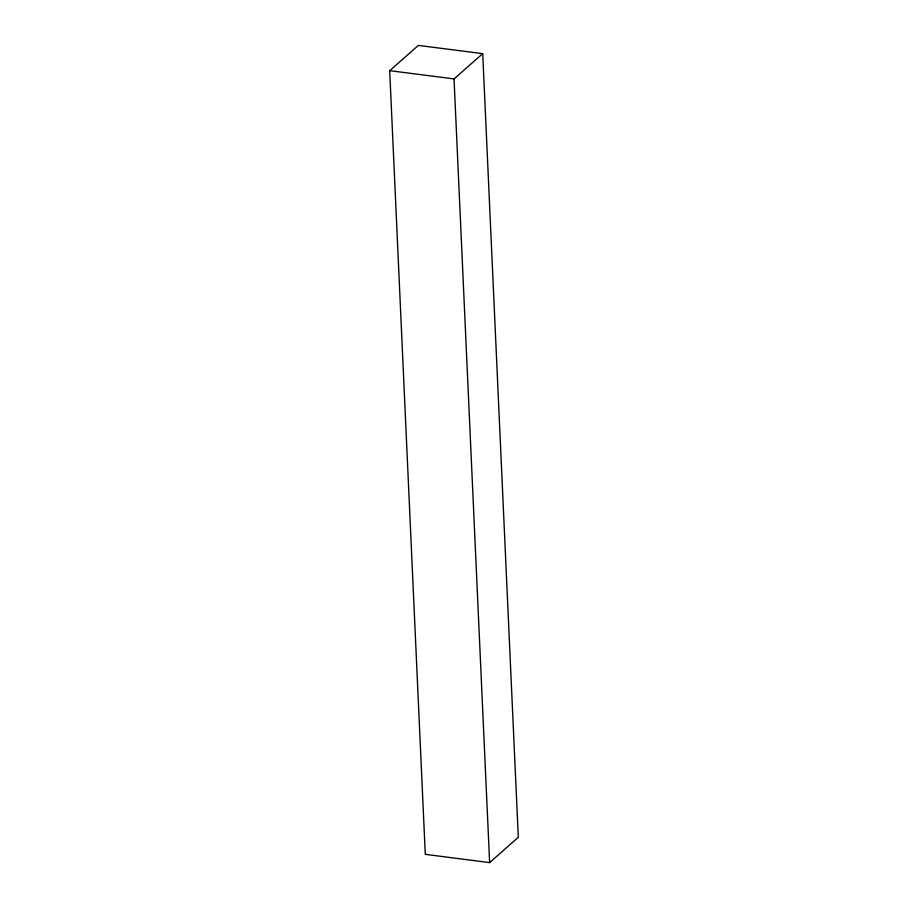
<?xml version="1.0" encoding="UTF-8"?>
<svg xmlns="http://www.w3.org/2000/svg" width="908" height="908" viewBox="0 0 908 908"><rect width="100%" height="100%" fill="white"/><g stroke="black" fill="none" stroke-linecap="round" stroke-linejoin="round"><path stroke-width="1.36" d="M389.691 70.665L418.372 45.4L482.716 53.651L518.309 837.335L489.628 862.6L425.284 854.349L389.691 70.665L454.034 78.917L482.716 53.651M454.034 78.917L489.628 862.6"/></g></svg>
